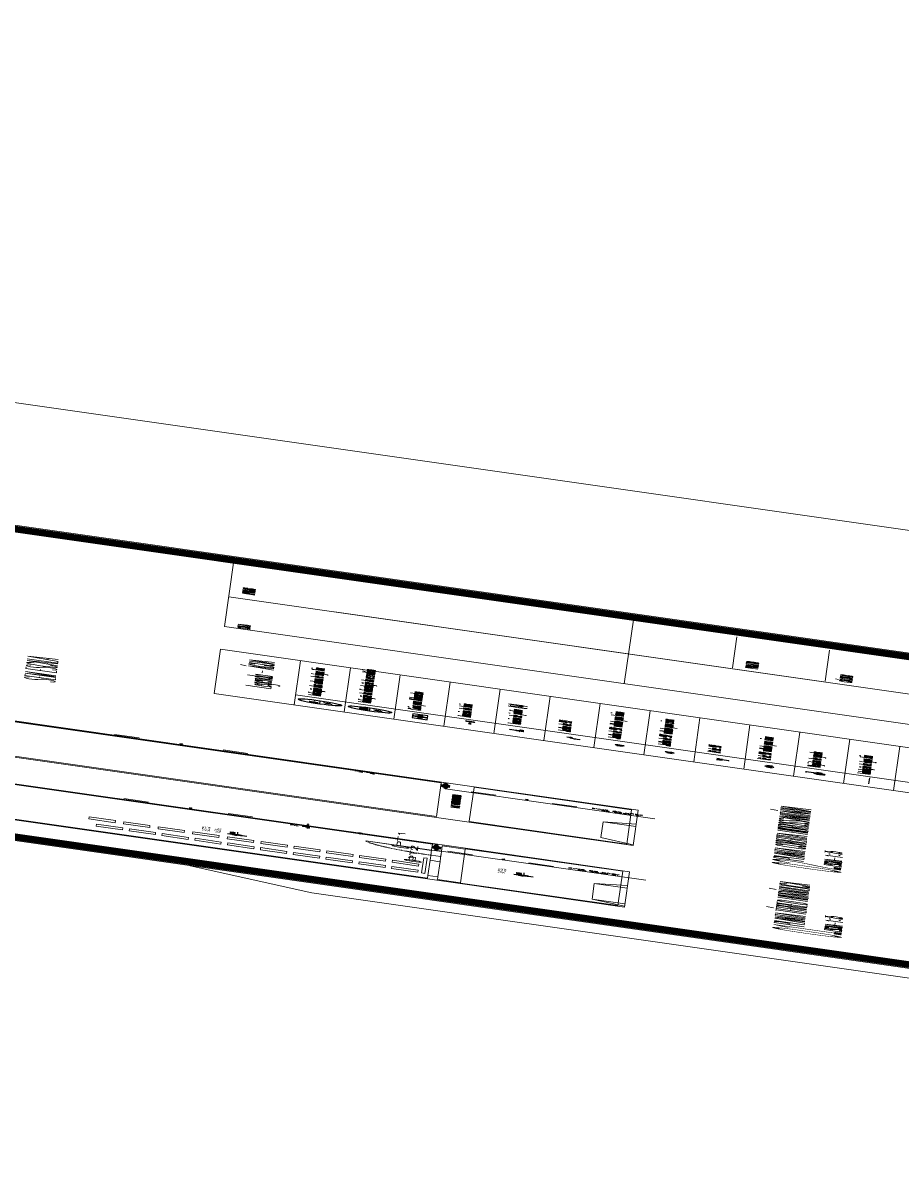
# Model space of a CAD drawing. Header units: millimetres. Extents: x -361192058 to 101130107379, y -14071650034 to 19218552450.
# Drawn here: x -125340 to -124553, y 41280 to 42308 of the extents above; entities that cross this region are included whole.
import ezdxf
from ezdxf.enums import TextEntityAlignment as Align

# ---------------------------------------------------------------- set-up
doc = ezdxf.new("R2010")
doc.units = ezdxf.units.MM
doc.header["$LTSCALE"] = 0.5
doc.linetypes.add('HIDDEN2', pattern=[0.1875, 0.125, -0.0625])
for name, color, linetype in [('02', 2, 'Continuous'), ('08', 8, 'Continuous'), ('14-04-Texto-04', 3, 'Continuous'), ('ARCO', 7, 'HIDDEN2'), ('CERC02', 3, 'Continuous'), ('CONEXAO_AG_FRIA', 3, 'Continuous'), ('CONEXAO_ESGOTO', 7, 'Continuous'), ('CONEXÃO_HIDRÁULICA', 2, 'Continuous'), ('DIVERSOS', 4, 'Continuous'), ('ESQUADRIAS', 3, 'Continuous'), ('parede', 2, 'Continuous'), ('PISO', 8, 'Continuous'), ('SIMBOLOS_AGUA', 3, 'Continuous'), ('texto pequeno', 3, 'Continuous'), ('TEXTO2', 3, 'Continuous'), ('TUBULAÇÃO_HIDRÁULICA', 5, 'Continuous'), ('TXT_0', 7, 'Continuous'), ('TXT_2', 6, 'Continuous')]:
    doc.layers.add(name, color=color, linetype=linetype)
for name, color, linetype, lineweight in [('E-TXT-G', 3, 'Continuous', 30), ('E-TXT-W', 7, 'Continuous', 15), ('E-TXT-Y', 2, 'Continuous', 40)]:
    doc.layers.add(name, color=color, linetype=linetype, lineweight=lineweight)
doc.styles.add('ADITIVOCAD', font='ROMANS.shx')
doc.styles.add('REG140', font='romans.shx', dxfattribs={"width": 0.8, "height": 0.35})
doc.styles.add('REG80', font='romans.shx', dxfattribs={"width": 0.8, "height": 0.1})
doc.styles.add('ROMANS', font='romans', dxfattribs={"height": 0.1})
doc.styles.add('SANSSERIF', font='sas_____.pfb', dxfattribs={"height": 1})
doc.styles.add('SANSSERIF2', font='sanssb__.ttf', dxfattribs={"width": 0.8})
doc.styles.get("Standard").update_dxf_attribs({"font": 'txt.shx', "height": 0.12})

# ---------------------------------------------------------------- blocks, each defined once
blk = doc.blocks.new('IND_DES')
at = {"layer": 'E-TXT-W'}
blk.add_line((0.0269, -0.2428), (0.1984, -0.2428), dxfattribs=at)
at = {"layer": 'E-TXT-G', "style": 'REG80', "width": 0.8}
for s, p in [('ESCALA', (-0.4463, -0.2864)), ('1', (0.2426, -0.2864)), (':', (0.3988, -0.2706))]:
    blk.add_text(s, height=0.1, dxfattribs=at).set_placement(p)
blk.add_attdef('ESCALA', (0.4897, -0.2812), '', height=0.1, dxfattribs=at)
at = {"layer": 'E-TXT-W', "style": 'SANSSERIF2', "width": 0.6}
blk.add_attdef('00', text='', height=0.4, dxfattribs=at).set_placement((-0.7083, -0.2881), align=Align.CENTER)
at = {"layer": 'E-TXT-Y', "style": 'REG140', "width": 0.8}
for tag, p in [('PROJETO', (-0.4563, 0.1829)), ('DESENHO', (-0.4582, -0.0658))]:
    blk.add_attdef(tag, p, '', height=0.175, dxfattribs=at)
blk = doc.blocks.new('Adh_Afn')
blk.add_line((-0.25, 0), (0.25, 0))
blk.add_circle((0, 0), 0.25)
at = {"flags": 8}
for tag, p in [('$AF', (0, 0.07)), ('$DIAM', (0, -0.091))]:
    blk.add_attdef(tag, text='', height=0.1, dxfattribs=at).set_placement(p, align=Align.MIDDLE)
blk = doc.blocks.new('ADH_HIDROM2')
h = blk.add_hatch(color=256)
edge = h.paths.add_edge_path()
edge.add_arc((-0.1116, -0.0011), 0.0185, 0, 360)
h = blk.add_hatch(color=256)
edge = h.paths.add_edge_path()
edge.add_arc((0.0982, -0.0011), 0.0185, 0, 360)
for p, q in [((-0.2067, -0.0011), (-0.0606, -0.0011)), ((0.0473, -0.0011), (0.1933, -0.0011))]:
    blk.add_line(p, q)
blk.add_lwpolyline([(-0.2067, -0.0611), (0.1933, -0.0611), (0.1933, 0.0589), (-0.2067, 0.0589)], close=True)
for centre, radius in [((-0.1116, -0.0011), 0.0185), ((-0.0067, -0.0011), 0.0539), ((0.0982, -0.0011), 0.0185)]:
    blk.add_circle(centre, radius)
blk = doc.blocks.new('ADH_TOR_BOIA')
for points in [[(-0.0103, 0, 1), (0.0103, 0, 1)], [(0.1812, 0), (0.2562, 0, 1)]]:
    blk.add_hatch(color=256).paths.add_polyline_path(points)
blk.add_line((0.0103, 0), (0.2562, 0))
for centre, radius in [((0, 0), 0.0103), ((0.2187, 0), 0.0375)]:
    blk.add_circle(centre, radius)
blk = doc.blocks.new('ADH_TOR_PRE')
for p, q in [((-0.0281, 0.078), (0.0281, 0.078)), ((0, 0.0323), (0, 0.078)), ((-0.078, 0), (-0.0323, 0)), ((0.0323, 0), (0.0675, 0)), ((0.0884, -0.0218), (0.0884, -0.0322))]:
    blk.add_line(p, q)
blk.add_circle((0, 0), 0.0323)
blk.add_arc((0.0667, -0.0217), 0.0217, 359.68759, 88.11333)
blk = doc.blocks.new('Adh_cx_j90')
blk.add_lwpolyline([(0.078, 0.0225), (0.078, -0.0225), (0.078, 0), (0.06, 0, 0.414214), (0, -0.06), (0, -0.078), (0.0225, -0.078), (-0.0225, -0.078)], format="xyb")
blk = doc.blocks.new('Adh_cx_j90b')
blk.add_lwpolyline([(-0.068, 0.0225), (-0.068, -0.0225), (-0.068, 0), (-0.0056, 0)])
blk.add_circle((0, 0), 0.0359)
blk = doc.blocks.new('Adh_cx_j90c')
h = blk.add_hatch()
h.set_pattern_fill('_U', color=256, scale=0.003, angle=45, style=0, double=1)
h.set_pattern_definition([(45, (-6.0733674, -5.0413484), (-0.0021213203, 0.0021213203), []), (135, (-6.0733674, -5.0413484), (-0.0021213203, -0.0021213203), [])])
h.paths.add_polyline_path([(-0.017, 0, 1), (0.017, 0, 1)])
blk.add_lwpolyline([(-0.068, 0.0225), (-0.068, -0.0225), (-0.068, 0), (-0.0359, 0)])
for radius in [0.0359, 0.017]:
    blk.add_circle((0, 0), radius)
blk = doc.blocks.new('Adh_cx_te90')
for p, q in [((-0.075, -0.0225), (-0.075, 0.0225)), ((0.075, 0), (-0.075, 0)), ((0, -0.075), (0, 0)), ((0.075, 0), (0.075, 0.0225)), ((0.075, 0.0225), (0.075, -0.0225)), ((-0.0225, -0.075), (0.0225, -0.075))]:
    blk.add_line(p, q)
blk = doc.blocks.new('Adh_cx_te90c')
h = blk.add_hatch()
h.set_pattern_fill('_U', color=256, scale=0.002, angle=45, style=0, double=1)
h.set_pattern_definition([(45, (-6.4294139, -5.0577083), (-0.00141421356, 0.00141421356), []), (135, (-6.4294139, -5.0577083), (-0.00141421356, -0.00141421356), [])])
h.paths.add_polyline_path([(-0.017, 0, 1), (0.017, 0, 1)])
for p, q in [((-0.078, 0.0225), (-0.078, -0.0225)), ((0.078, -0.0225), (0.078, 0.0225)), ((-0.078, 0), (-0.0359, 0)), ((0.0359, 0), (0.078, 0))]:
    blk.add_line(p, q)
for radius in [0.0359, 0.017]:
    blk.add_circle((0, 0), radius)
blk = doc.blocks.new('Adh_acs_rg')
h = blk.add_hatch()
h.set_pattern_fill('_U', color=256, scale=0.002, angle=45, style=0, double=1)
h.set_pattern_definition([(45, (-7.4131718, -5.1711377), (-0.00141421356, 0.00141421356), []), (135, (-7.4131718, -5.1711377), (-0.00141421356, -0.00141421356), [])])
h.paths.add_polyline_path([(-0.046, 0, 1), (0.046, 0, 1)])
for p, q in [((0.0525, 0.1082), (-0.0525, 0.1082)), ((0, 0.046), (0, 0.1082)), ((-0.078, 0.0225), (-0.078, -0.0225)), ((0.078, -0.0225), (0.078, 0.0225)), ((-0.078, 0), (-0.046, 0)), ((0.046, 0), (0.078, 0))]:
    blk.add_line(p, q)
blk.add_circle((0, 0), 0.046)
blk = doc.blocks.new('Adhs_RefTbl')
at = {"color": 0, "linetype": 'ByBlock', "ltscale": 0.5}
blk.add_line((-0.3208, 0), (0.3208, 0), dxfattribs=at)
blk = doc.blocks.new('Adh_hiutiliz')
blk.add_line((0, 0), (0.12, 0))
at = {"flags": 8}
blk.add_attdef('$N', text='', height=0.09, dxfattribs=at).set_placement((0.226, 0.042), align=Align.MIDDLE)
blk = doc.blocks.new('Adc_nivelpl')
h = blk.add_hatch()
h.set_pattern_fill('_U', color=256, scale=0.005, angle=45, style=0, double=1)
h.set_pattern_definition([(45, (-5.8772514, -3.5161936), (-0.003535534, 0.003535534), []), (135, (-5.8772514, -3.5161936), (-0.003535534, -0.003535534), [])])
h.paths.add_polyline_path([(0.195, -0.087, 0.414214), (0.087, -0.195), (0.195, -0.195)])
h.paths.add_polyline_path([(0.195, -0.195), (0.195, -0.304, 0.414214), (0.304, -0.195)])
for p, q in [((0.195, 0), (0.195, -0.391)), ((0.896, -0.195), (0, -0.195))]:
    blk.add_line(p, q)
blk.add_circle((0.195, -0.195), 0.109)
at = {"flags": 8}
blk.add_attdef('NIVEL', (0.364, -0.15), '', height=0.1, dxfattribs=at)
blk = doc.blocks.new('APROVADO QUADRA 21.2 MBVII')
at = {"lineweight": 18}
for p, q in [((4510.862, 2251.909), (4510.862, 2265.401)), ((4510.862, 2265.401), (4519.596, 2265.401)), ((4519.596, 2251.909), (4519.596, 2265.401)), ((4510.862, 2264.183), (4519.596, 2264.183)), ((4512.861, 2251.909), (4512.861, 2264.183)), ((4510.862, 2263.422), (4519.596, 2263.422)), ((4510.862, 2262.661), (4519.596, 2262.661)), ((4510.862, 2261.899), (4519.596, 2261.899)), ((4510.862, 2261.138), (4519.596, 2261.138)), ((4510.862, 2260.377), (4519.596, 2260.377)), ((4510.862, 2259.616), (4519.596, 2259.616)), ((4510.862, 2258.855), (4519.596, 2258.855)), ((4510.862, 2258.094), (4519.596, 2258.094)), ((4510.862, 2257.332), (4519.596, 2257.332)), ((4510.862, 2256.571), (4519.596, 2256.571)), ((4510.862, 2255.81), (4519.596, 2255.81)), ((4510.862, 2255.049), (4519.596, 2255.049))]:
    blk.add_line(p, q, dxfattribs=at)
blk.add_lwpolyline([(4361.876, 2323.043), (4561.791, 2323.043), (4561.791, 2165.15), (4361.876, 2165.15)], close=True, dxfattribs=at)
at = {"layer": '02', "lineweight": 18}
blk.add_line((4524.096, 2265.39), (4524.096, 2244.827), dxfattribs=at)
blk.add_lwpolyline([(4476.771, 2244.015), (4537.971, 2244.015), (4537.971, 2288.565), (4476.771, 2288.565)], close=True, dxfattribs=at)
at = {"layer": '02', "lineweight": 18, "const_width": 0.1}
blk.add_lwpolyline([(4477.521, 2244.765), (4537.221, 2244.765), (4537.221, 2287.815), (4477.521, 2287.815)], close=True, dxfattribs=at)
at = {"layer": '02', "lineweight": 18}
blk.add_lwpolyline([(4476.771, 2244.015), (4474.896, 2244.015), (4474.896, 2263.515), (4476.771, 2265.39), (4477.521, 2265.39)], dxfattribs=at)
at = {"layer": '08', "color": 8, "lineweight": 18}
for p, q in [((4481.463, 2261.819), (4484.513, 2261.819)), ((4484.513, 2261.669), (4481.463, 2261.669)), ((4481.429, 2259.319), (4481.429, 2258.819)), ((4484.529, 2259.319), (4484.529, 2258.819)), ((4496.721, 2259.319), (4496.721, 2258.819))]:
    blk.add_line(p, q, dxfattribs=at)
at = {"layer": '08', "color": 8, "lineweight": 18, "ltscale": 0.2}
for p, q in [((4480.929, 2261.319), (4487.629, 2261.319)), ((4493.121, 2261.319), (4499.821, 2261.319))]:
    blk.add_line(p, q, dxfattribs=at)
at = {"layer": '08', "color": 8, "lineweight": 18}
for points in [[(4481.82, 2266.477), (4481.82, 2266.877), (4482.22, 2266.877), (4482.22, 2266.477)], [(4483.431, 2266.604), (4483.431, 2267.004), (4483.031, 2267.004), (4483.031, 2266.604)], [(4481.82, 2265.977), (4481.82, 2266.377), (4482.22, 2266.377), (4482.22, 2265.977)], [(4483.438, 2266.077), (4483.438, 2266.477), (4483.038, 2266.477), (4483.038, 2266.077)], [(4481.82, 2265.477), (4481.82, 2265.877), (4482.22, 2265.877), (4482.22, 2265.477)], [(4483.438, 2265.55), (4483.438, 2265.95), (4483.038, 2265.95), (4483.038, 2265.55)], [(4481.82, 2264.977), (4481.82, 2265.377), (4482.22, 2265.377), (4482.22, 2264.977)], [(4483.438, 2265.023), (4483.438, 2265.423), (4483.038, 2265.423), (4483.038, 2265.023)], [(4481.82, 2264.477), (4481.82, 2264.877), (4482.22, 2264.877), (4482.22, 2264.477)], [(4483.431, 2264.495), (4483.431, 2264.895), (4483.031, 2264.895), (4483.031, 2264.495)], [(4481.82, 2263.977), (4481.82, 2264.377), (4482.22, 2264.377), (4482.22, 2263.977)], [(4483.431, 2263.982), (4483.431, 2264.382), (4483.031, 2264.382), (4483.031, 2263.982)], [(4481.82, 2263.477), (4481.82, 2263.877), (4482.22, 2263.877), (4482.22, 2263.477)], [(4483.431, 2263.482), (4483.431, 2263.882), (4483.031, 2263.882), (4483.031, 2263.482)], [(4481.82, 2262.977), (4481.82, 2263.377), (4482.22, 2263.377), (4482.22, 2262.977)], [(4483.431, 2262.982), (4483.431, 2263.382), (4483.031, 2263.382), (4483.031, 2262.982)], [(4481.82, 2262.477), (4481.82, 2262.877), (4482.22, 2262.877), (4482.22, 2262.477)], [(4483.431, 2262.482), (4483.431, 2262.882), (4483.031, 2262.882), (4483.031, 2262.482)], [(4481.82, 2261.977), (4481.82, 2262.377), (4482.22, 2262.377), (4482.22, 2261.977)], [(4483.431, 2261.982), (4483.431, 2262.382), (4483.031, 2262.382), (4483.031, 2261.982)]]:
    blk.add_lwpolyline(points, close=True, dxfattribs=at)
for points in [[(4480.929, 2258.819), (4481.429, 2259.319), (4484.529, 2259.319), (4485.029, 2258.819)], [(4493.121, 2258.819), (4493.621, 2259.319), (4496.721, 2259.319), (4497.221, 2258.819)]]:
    blk.add_lwpolyline(points, dxfattribs=at)
at = {"layer": '14-04-Texto-04', "lineweight": 18}
for p, q in [((4529.997, 2265.39), (4529.997, 2252.842)), ((4529.997, 2252.842), (4529.997, 2263.777))]:
    blk.add_line(p, q, dxfattribs=at)
at = {"layer": 'ARCO', "color": 8, "lineweight": 18}
blk.add_arc((4486.582, 2261.707), 1.122, 97.5018, 174.2431, dxfattribs=at)
at = {"layer": 'CERC02', "lineweight": 18}
for p, q in [((4524.096, 2265.39), (4537.221, 2265.39)), ((4524.096, 2259.298), (4537.221, 2259.298)), ((4530.201, 2257.716), (4536.311, 2257.716)), ((4530.201, 2256.303), (4536.311, 2256.303))]:
    blk.add_line(p, q, dxfattribs=at)
at = {"layer": 'CONEXAO_ESGOTO', "lineweight": 18}
for p, q in [((4500.139, 2266.426), (4500.139, 2266.801)), ((4487.936, 2266.149), (4487.936, 2266.523)), ((4500.139, 2264.772), (4500.139, 2265.146)), ((4487.947, 2264.563), (4487.947, 2264.937)), ((4486.697, 2261.2), (4486.697, 2261.575)), ((4498.9, 2260.978), (4498.9, 2261.352)), ((4486.697, 2259.966), (4486.697, 2260.34)), ((4498.9, 2259.743), (4498.9, 2260.117))]:
    blk.add_line(p, q, dxfattribs=at)
for points in [[(4500.139, 2266.801), (4500.176, 2266.625), (4500.101, 2266.625)], [(4487.936, 2266.523), (4487.973, 2266.347), (4487.898, 2266.347)], [(4500.139, 2265.146), (4500.176, 2264.97), (4500.101, 2264.97)], [(4487.947, 2264.937), (4487.985, 2264.761), (4487.91, 2264.761)], [(4486.697, 2261.575), (4486.735, 2261.399), (4486.66, 2261.399)], [(4498.9, 2261.352), (4498.937, 2261.176), (4498.862, 2261.176)], [(4486.697, 2260.34), (4486.735, 2260.164), (4486.66, 2260.164)], [(4498.9, 2260.117), (4498.937, 2259.941), (4498.862, 2259.941)]]:
    blk.add_solid(points, dxfattribs=at)
at = {"layer": 'CONEXÃO_HIDRÁULICA', "lineweight": 18}
blk.add_line((4487.689, 2261.831), (4487.734, 2261.831), dxfattribs=at)
for points in [[(4486.635, 2261.775), (4486.635, 2261.73), (4486.635, 2261.753), (4486.567, 2261.753), (4486.567, 2261.675)], [(4487.643, 2261.73), (4487.643, 2261.775), (4487.643, 2261.753), (4487.711, 2261.753), (4487.711, 2261.831)], [(4498.842, 2261.77), (4498.842, 2261.725), (4498.842, 2261.748), (4498.774, 2261.748), (4498.774, 2261.67)], [(4499.85, 2261.725), (4499.85, 2261.77), (4499.85, 2261.748), (4499.918, 2261.748), (4499.918, 2261.826)]]:
    blk.add_lwpolyline(points, dxfattribs=at)
at = {"layer": 'DIVERSOS', "color": 8, "lineweight": 18}
for p, q in [((4492.971, 2261.319), (4492.971, 2283.919)), ((4493.121, 2261.819), (4493.121, 2283.919)), ((4499.821, 2268.919), (4499.821, 2261.819)), ((4499.971, 2268.919), (4499.971, 2261.319)), ((4499.821, 2261.819), (4493.121, 2261.819)), ((4492.971, 2261.319), (4493.121, 2261.319)), ((4499.821, 2261.319), (4499.971, 2261.319))]:
    blk.add_line(p, q, dxfattribs=at)
at = {"layer": 'ESQUADRIAS', "color": 8, "lineweight": 18}
for p, q in [((4484.09, 2262.043), (4484.573, 2262.043)), ((4484.573, 2262.043), (4484.428, 2262.156)), ((4481.774, 2261.919), (4484.774, 2261.919)), ((4481.774, 2261.869), (4481.774, 2261.919)), ((4484.774, 2261.869), (4481.774, 2261.869)), ((4484.774, 2261.919), (4484.774, 2261.869))]:
    blk.add_line(p, q, dxfattribs=at)
for points in [[(4486.436, 2261.819), (4486.436, 2262.819), (4486.466, 2262.819), (4486.466, 2261.819), (4486.436, 2261.819)], [(4481.413, 2261.819), (4481.463, 2261.819), (4481.463, 2261.669), (4481.413, 2261.669)], [(4484.513, 2261.819), (4484.463, 2261.819), (4484.463, 2261.669), (4484.513, 2261.669)], [(4485.416, 2261.819), (4485.466, 2261.819), (4485.466, 2261.669), (4485.416, 2261.669)], [(4486.516, 2261.819), (4486.466, 2261.819), (4486.466, 2261.669), (4486.516, 2261.669)]]:
    blk.add_lwpolyline(points, dxfattribs=at)
at = {"layer": 'parede', "color": 8, "lineweight": 18}
for p, q in [((4480.779, 2261.319), (4480.779, 2286.319)), ((4487.779, 2286.319), (4487.779, 2261.319)), ((4480.929, 2261.819), (4480.929, 2279.269)), ((4487.629, 2268.819), (4487.629, 2261.819)), ((4481.463, 2261.819), (4480.929, 2261.819)), ((4485.816, 2261.819), (4484.513, 2261.819)), ((4487.629, 2261.819), (4486.516, 2261.819)), ((4480.929, 2261.319), (4480.929, 2261.669)), ((4481.463, 2261.669), (4480.929, 2261.669)), ((4485.816, 2261.669), (4484.513, 2261.669)), ((4487.629, 2261.669), (4486.516, 2261.669)), ((4487.629, 2261.669), (4487.629, 2261.319)), ((4480.779, 2261.319), (4480.929, 2261.319)), ((4487.629, 2261.319), (4487.779, 2261.319))]:
    blk.add_line(p, q, dxfattribs=at)
at = {"layer": 'PISO', "color": 8, "lineweight": 18}
for p, q in [((4485.402, 2261.819), (4486.516, 2261.819)), ((4485.416, 2261.669), (4486.516, 2261.669)), ((4480.779, 2261.319), (4480.779, 2258.819)), ((4480.879, 2261.319), (4480.879, 2258.919)), ((4487.679, 2261.319), (4487.679, 2258.919)), ((4487.779, 2261.319), (4487.779, 2258.819)), ((4492.971, 2261.319), (4492.971, 2258.819)), ((4493.071, 2261.319), (4493.071, 2258.919)), ((4499.871, 2261.319), (4499.871, 2258.919)), ((4499.971, 2261.319), (4499.971, 2258.819)), ((4487.679, 2258.919), (4480.879, 2258.919)), ((4499.871, 2258.919), (4493.071, 2258.919)), ((4487.779, 2258.819), (4480.779, 2258.819)), ((4499.971, 2258.819), (4492.971, 2258.819))]:
    blk.add_line(p, q, dxfattribs=at)
for centre in [(4486.288, 2262.29), (4483.887, 2262.076)]:
    blk.add_circle(centre, 0.133, dxfattribs=at)
at = {"layer": 'TUBULAÇÃO_HIDRÁULICA', "lineweight": 18}
for p, q in [((4499.916, 2272.229), (4499.918, 2261.748)), ((4487.702, 2272.207), (4487.711, 2261.831)), ((4486.567, 2261.675), (4486.567, 2258.557)), ((4486.78, 2261.753), (4486.635, 2261.753)), ((4487.452, 2261.753), (4487.643, 2261.753)), ((4498.987, 2261.748), (4498.842, 2261.748)), ((4499.659, 2261.748), (4499.85, 2261.748)), ((4498.774, 2261.67), (4498.774, 2258.553))]:
    blk.add_line(p, q, dxfattribs=at)
at = {"lineweight": 18}
ref = blk.add_blockref('Adh_Afn', (4512.052, 2263.802), dxfattribs=dict(at, xscale=1.332039147057223, yscale=1.332039147057223, zscale=1.332039147057223))
ref.add_attrib('$AF', 'AF-', dxfattribs={"height": 0.1332, "style": 'ADITIVOCAD', "flags": 8}).set_placement((4512.052, 2263.896), align=Align.MIDDLE)
ref.add_attrib('$DIAM', '%%C', dxfattribs={"height": 0.1332, "style": 'ADITIVOCAD', "flags": 8}).set_placement((4512.052, 2263.681), align=Align.MIDDLE)
ref = blk.add_blockref('Adh_Afn', (4512.052, 2263.041), dxfattribs=dict(at, xscale=1.332039147057223, yscale=1.332039147057223, zscale=1.332039147057223))
ref.add_attrib('$AF', 'ALIM', dxfattribs={"height": 0.1332, "style": 'ADITIVOCAD', "flags": 8}).set_placement((4512.052, 2263.135), align=Align.MIDDLE)
ref.add_attrib('$DIAM', '%%C', dxfattribs={"height": 0.1332, "style": 'ADITIVOCAD', "flags": 8}).set_placement((4512.052, 2262.92), align=Align.MIDDLE)
at = {"lineweight": 18, "xscale": 1.9029130672251, "yscale": 1.9029130672251, "zscale": 1.9029130672251}
for name, p in [('ADH_HIDROM2', (4512.052, 2262.28)), ('ADH_TOR_BOIA', (4512.052, 2261.519)), ('ADH_TOR_PRE', (4512.052, 2260.758)), ('Adh_cx_j90', (4512.052, 2259.997)), ('Adh_cx_j90b', (4512.052, 2259.235)), ('Adh_cx_j90c', (4512.052, 2258.474)), ('Adh_cx_te90', (4512.052, 2257.713)), ('Adh_cx_te90c', (4512.052, 2256.952)), ('Adh_acs_rg', (4512.052, 2256.191))]:
    blk.add_blockref(name, p, dxfattribs=at)
at = {"lineweight": 18}
ref = blk.add_blockref('IND_DES', (4495.672, 2256.41), dxfattribs=dict(at, xscale=2.591993519999988, yscale=2.591993519999988, zscale=2.591993519999988))
ref.add_attrib('00', '02', dxfattribs={"layer": 'E-TXT-W', "height": 1.0368, "style": 'SANSSERIF', "width": 0.6}).set_placement((4493.836, 2255.663), align=Align.CENTER)
ref.add_attrib('DESENHO', 'PLANTA COBERTA HIDROSSANITÁRIA', (4494.484, 2256.239), dxfattribs={"layer": 'E-TXT-Y', "height": 0.4536, "style": 'REG140', "width": 0.8})
ref.add_attrib('ESCALA', '75', (4496.941, 2255.681), dxfattribs={"layer": 'E-TXT-G', "height": 0.2592, "style": 'REG80', "width": 0.8})
ref = blk.add_blockref('IND_DES', (4483.065, 2256.265), dxfattribs=dict(at, xscale=2.591993519999988, yscale=2.591993519999988, zscale=2.591993519999988))
ref.add_attrib('00', '01', dxfattribs={"layer": 'E-TXT-W', "height": 1.0368, "style": 'SANSSERIF', "width": 0.6}).set_placement((4481.229, 2255.518), align=Align.CENTER)
ref.add_attrib('DESENHO', 'PLANTA TÉRREO HIDRÁULICA', (4481.877, 2256.094), dxfattribs={"layer": 'E-TXT-Y', "height": 0.4536, "style": 'REG140', "width": 0.8})
ref.add_attrib('ESCALA', '75', (4484.335, 2255.536), dxfattribs={"layer": 'E-TXT-G', "height": 0.2592, "style": 'REG80', "width": 0.8})
at = {"layer": 'CONEXÃO_HIDRÁULICA', "lineweight": 18, "xscale": -1}
for name, p, rotation in [('Adh_cx_te90c', (4487.711, 2263.72), 270), ('Adh_cx_j90b', (4487.754, 2262.916), 180), ('Adh_cx_j90b', (4486.848, 2261.753), 359.9999999999935), ('Adh_cx_j90b', (4487.384, 2261.753), 180), ('Adh_cx_j90b', (4499.055, 2261.748), 359.9999999999935), ('Adh_cx_j90b', (4499.591, 2261.748), 180)]:
    blk.add_blockref(name, p, dxfattribs=dict(at, rotation=rotation))
at = {"layer": 'CONEXÃO_HIDRÁULICA', "lineweight": 18}
for p in [(4486.848, 2261.753), (4499.055, 2261.748)]:
    blk.add_blockref('Adh_cx_j90c', p, dxfattribs=at)
at = {"layer": 'CONEXÃO_HIDRÁULICA', "lineweight": 18, "rotation": 179.9999999999935}
for p in [(4487.384, 2261.753), (4499.591, 2261.748)]:
    blk.add_blockref('Adh_cx_j90c', p, dxfattribs=at)
at = {"layer": 'SIMBOLOS_AGUA', "lineweight": 18, "xscale": -1}
for p in [(4487.513, 2263.72), (4499.742, 2262.873)]:
    blk.add_blockref('ADH_TOR_PRE', p, dxfattribs=at)
at = {"layer": 'SIMBOLOS_AGUA', "lineweight": 18, "xscale": -1, "rotation": 180}
for p in [(4487.123, 2261.752), (4499.33, 2261.747)]:
    blk.add_blockref('ADH_HIDROM2', p, dxfattribs=at)
at = {"layer": 'TUBULAÇÃO_HIDRÁULICA', "lineweight": 18}
ref = blk.add_blockref('Adh_hiutiliz', (4487.711, 2263.72), dxfattribs=dict(at, xscale=-1))
ref.add_attrib('$N', 'TJ', dxfattribs={"layer": 'CONEXÃO_HIDRÁULICA', "height": 0.1, "rotation": 90, "style": 'ADITIVOCAD', "flags": 8}).set_placement((4487.485, 2263.926), align=Align.MIDDLE)
ref = blk.add_blockref('Adh_hiutiliz', (4487.711, 2263.72), dxfattribs=dict(at, xscale=-1))
ref.add_attrib('$N', 'TJ', dxfattribs={"layer": 'CONEXÃO_HIDRÁULICA', "height": 0.1, "rotation": 90, "style": 'ADITIVOCAD', "flags": 8}).set_placement((4487.485, 2263.925), align=Align.MIDDLE)
ref = blk.add_blockref('Adh_hiutiliz', (4499.94, 2262.873), dxfattribs=dict(at, xscale=-1))
ref.add_attrib('$N', 'TJ', dxfattribs={"layer": 'CONEXÃO_HIDRÁULICA', "height": 0.1, "rotation": 90, "style": 'ADITIVOCAD', "flags": 8}).set_placement((4499.713, 2263.079), align=Align.MIDDLE)
ref = blk.add_blockref('Adh_hiutiliz', (4499.94, 2262.873), dxfattribs=dict(at, xscale=-1))
ref.add_attrib('$N', 'TJ', dxfattribs={"layer": 'CONEXÃO_HIDRÁULICA', "height": 0.1, "rotation": 90, "style": 'ADITIVOCAD', "flags": 8}).set_placement((4499.713, 2263.078), align=Align.MIDDLE)
at = {"layer": 'TUBULAÇÃO_HIDRÁULICA', "lineweight": 18, "xscale": 1.9029130672251, "yscale": 1.9029130672251, "zscale": 1.9029130672251}
blk.add_blockref('Adhs_RefTbl', (4512.052, 2255.43), dxfattribs=at)
at = {"layer": 'TXT_0', "color": 8, "lineweight": 18}
ref = blk.add_blockref('Adc_nivelpl', (4483.908, 2264.902), dxfattribs=dict(at, xscale=0.75, yscale=0.75, zscale=0.75))
ref.add_attrib('NIVEL', '0.03', (4484.181, 2264.789), dxfattribs={"height": 0.075, "style": 'ADITIVOCAD', "flags": 8})
ref = blk.add_blockref('Adc_nivelpl', (4483.956, 2260.539), dxfattribs=dict(at, xscale=0.75, yscale=0.75, zscale=0.75))
ref.add_attrib('NIVEL', '0.00', (4484.23, 2260.427), dxfattribs={"height": 0.075, "style": 'ADITIVOCAD', "flags": 8})
at = {"color": 0, "lineweight": 13, "flags": 8}
for p in [(4700.725, 2280.113), (4699.574, 2277.896), (4702.355, 2276.195), (4703.672, 2274.085), (4699.844, 2272.219), (4703.049, 2270.137), (4703.088, 2267.98), (4700.652, 2261.522), (4700.701, 2257.159)]:
    blk.add_attdef('NIVEL', p, '', height=0.075, dxfattribs=at)
for rotation, width, p in [(90, 0.8, (4700.821, 2275.752)), (270, 0.6, (4703.844, 2274.902)), (90, 0.8, (4701.557, 2268.502)), (180, 0.6, (4651.182, 2236.193))]:
    blk.add_attdef('$PORTA', text='', height=0.09, rotation=rotation, dxfattribs=dict(at, width=width)).set_placement(p, align=Align.MIDDLE)
for p in [(4654.176, 2240.463), (4648.499, 2240.192), (4637.801, 2239.384), (4633.439, 2239.336), (4656.392, 2239.312), (4652.475, 2237.682), (4644.26, 2236.949), (4646.417, 2236.988), (4650.365, 2236.365)]:
    blk.add_attdef('NIVEL', p, '', height=0.075, rotation=270, dxfattribs=at)
at = {"color": 0, "lineweight": 13, "width": 0.8, "flags": 8}
for p in [(4652.032, 2239.216), (4644.782, 2238.479)]:
    blk.add_attdef('$PORTA', text='', height=0.09, dxfattribs=at).set_placement(p, align=Align.MIDDLE)
at = {"layer": 'CERC02', "lineweight": 18, "style": 'ROMANS'}
blk.add_text('SEM ESCALA', height=0.4641, dxfattribs=at).set_placement((4508.475, 2268.265, -1.5), align=Align.TOP_LEFT)
at = {"layer": 'CONEXAO_AG_FRIA', "lineweight": 18, "char_height": 0.108, "attachment_point": 5, "rotation": 90, "style": 'ROMANS'}
for insert in [(4500.151, 2265.785), (4487.948, 2265.507), (4486.718, 2260.725), (4498.921, 2260.503)]:
    blk.add_mtext('\\A1;∅25mm', dxfattribs=dict(at, insert=insert))
at = {"layer": 'DIVERSOS', "color": 8, "lineweight": 18, "char_height": 0.1011, "width": 0.37308, "attachment_point": 1}
for s, insert in [('{\\C3;PT1}', (4486.177, 2262.349)), ('{\\C3;PT2}', (4483.757, 2262.132))]:
    blk.add_mtext(s, dxfattribs=dict(at, insert=insert))
at = {"layer": 'texto pequeno', "lineweight": 18, "ltscale": 0.2, "style": 'ROMANS', "width": 0.8}
for s, p in [('ÁGUA DO SAAE', (4486.91, 2258.956)), (' À REDE DE', (4486.764, 2258.956)), ('ÁGUA DO SAAE', (4499.113, 2258.734)), (' À REDE DE', (4498.967, 2258.734))]:
    blk.add_text(s, height=0.1, rotation=90, dxfattribs=at).set_placement(p)
at = {"layer": 'TEXTO2', "color": 8, "lineweight": 18, "style": 'SANSSERIF'}
for s, p in [('ACESSO', (4483.924, 2265.17)), ('PASSEIO', (4483.942, 2260.661))]:
    blk.add_text(s, height=0.1231, dxfattribs=at).set_placement(p)
at = {"layer": 'TEXTO2', "lineweight": 18, "style": 'ROMANS'}
for s, p in [('CREA', (4524.256, 2265.191)), ('APROVO', (4531.022, 2265.193)), ('PROJETO', (4530.574, 2257.52, -0.754)), ('CÁLCULO', (4530.574, 2256.089, -0.754))]:
    blk.add_text(s, height=0.1885, dxfattribs=at).set_placement(p, align=Align.TOP_LEFT)
at = {"layer": 'TEXTO2', "color": 8, "lineweight": 18, "ltscale": 0.4, "style": 'ADITIVOCAD'}
blk.add_text('LAJE IMPERMEABILIZADA', height=0.13122, dxfattribs=at).set_placement((4495.349, 2261.493))
at = {"layer": 'TXT_0', "color": 8, "lineweight": 18, "style": 'SANSSERIF'}
blk.add_text('A=52.26m2', height=0.0985, dxfattribs=at).set_placement((4483.931, 2265.004))
at = {"layer": 'TXT_0', "lineweight": 18, "style": 'ADITIVOCAD'}
for s, height, p in [('Indicação das coluna de água fria', 0.19029, (4513.241, 2263.802)), ('Indicação da alimentação do reservatório', 0.19029, (4513.241, 2263.041)), ('Caixa para Hidrometro', 0.19029, (4513.241, 2262.28)), ('Torneira da boia', 0.19029, (4513.241, 2261.519)), ('Torneira de jardim  (TJ)', 0.19029, (4513.241, 2260.758)), ('Joelho de 90º', 0.19029, (4513.241, 2259.997)), ('Joelho de 90º voltado para baixo', 0.19029, (4513.241, 2259.235)), ('Joelho de 90º voltado para cima', 0.19029, (4513.241, 2258.474)), ('Tê de 90º', 0.1903, (4513.241, 2257.713)), ('Tê de 90º voltado para cima', 0.19029, (4513.241, 2256.952)), ('Registro de gaveta', 0.19029, (4513.241, 2256.191)), ('Tubulação de água fria', 0.19029, (4513.241, 2255.43))]:
    blk.add_text(s, height=height, dxfattribs=at).set_placement(p)
at = {"layer": 'TXT_2', "lineweight": 18, "style": 'ADITIVOCAD'}
blk.add_text('Legenda - ÁGUA', height=0.38058, dxfattribs=at).set_placement((4513.241, 2264.564))

msp = doc.modelspace()

# ---------------------------------------------------------------- block references
at = {"layer": '02', "color": 0, "lineweight": 30, "xscale": -4.574818403918471, "yscale": -59.40450511825884, "zscale": 4.574818403918471, "rotation": 261.8606972171988}
msp.add_blockref('APROVADO QUADRA 21.2 MBVII', (5129.041, 2225.201), dxfattribs=at)

doc.saveas('drawing.dxf')
